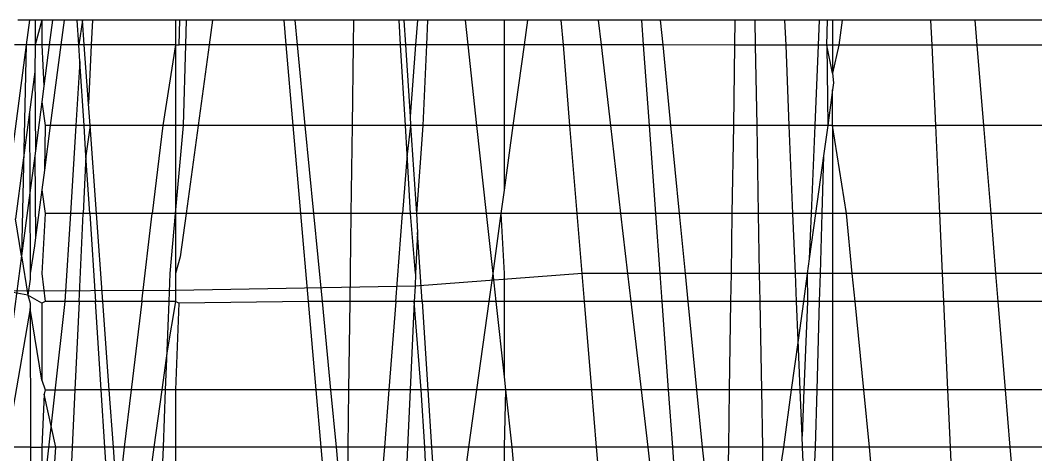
# Model space of a CAD drawing. Extents: x -24961 to 905641, y -154323 to 635957.
# Drawn here: x 437977.06 to 437984.27, y -143403.95 to -143400.86 of the extents above; entities that cross this region are included whole.
import ezdxf

# ---------------------------------------------------------------- set-up
doc = ezdxf.new("R2010")
doc.units = 0
doc.header["$LTSCALE"] = 1000
doc.header["$MEASUREMENT"] = 0

msp = doc.modelspace()

# ---------------------------------------------------------------- linework, layer by layer
for p, q in [((437977.1244, -143400.8593), (437977.0424, -143400.8593)), ((437977.1244, -143400.8593), (437977.1015, -143401.0338)), ((437977.1651, -143400.8593), (437977.1244, -143400.8593)), ((437977.1651, -143400.8593), (437977.1645, -143401.0338)), ((437977.2122, -143400.8593), (437977.1645, -143401.0338)), ((437977.2122, -143400.8593), (437977.1651, -143400.8593)), ((437977.2122, -143400.8593), (437977.2122, -143401.0338)), ((437977.2883, -143400.8593), (437977.2122, -143400.8593)), ((437977.2883, -143400.8593), (437977.2654, -143401.0338)), ((437977.3703, -143400.8593), (437977.2883, -143400.8593)), ((437977.3703, -143400.8593), (437977.3473, -143401.0339)), ((437977.4634, -143400.8593), (437977.3703, -143400.8593)), ((437977.4748, -143401.0339), (437977.4634, -143400.8593)), ((437977.5006, -143400.8593), (437977.4634, -143400.8593)), ((437977.5006, -143400.8593), (437977.4748, -143401.0339)), ((437977.5132, -143401.0339), (437977.5006, -143400.8593)), ((437977.5718, -143400.8593), (437977.5006, -143400.8593)), ((437977.5718, -143400.8593), (437977.5635, -143401.0339)), ((437978.1613, -143400.8593), (437977.5718, -143400.8593)), ((437978.1935, -143400.8593), (437978.1613, -143400.8593)), ((437978.1613, -143400.8593), (437978.1613, -143401.034)), ((437978.1867, -143401.0332), (437978.1935, -143400.8593)), ((437978.2399, -143400.8593), (437978.1935, -143400.8593)), ((437978.2352, -143401.0341), (437978.2399, -143400.8593)), ((437978.4256, -143400.8593), (437978.2399, -143400.8593)), ((437978.4256, -143400.8593), (437978.4016, -143401.0341)), ((437978.9333, -143400.8593), (437978.4256, -143400.8593)), ((437978.9485, -143401.0342), (437978.9333, -143400.8593)), ((437979.0111, -143400.8593), (437978.9333, -143400.8593)), ((437979.028, -143401.0342), (437979.0111, -143400.8593)), ((437979.4275, -143400.8593), (437979.0111, -143400.8593)), ((437979.4253, -143401.0343), (437979.4275, -143400.8593)), ((437979.7495, -143400.8593), (437979.4275, -143400.8593)), ((437979.7828, -143400.8593), (437979.7495, -143400.8593)), ((437979.76, -143401.0344), (437979.7495, -143400.8593)), ((437979.7828, -143400.8593), (437979.7942, -143401.0344)), ((437979.8801, -143400.8593), (437979.7828, -143400.8593)), ((437979.8801, -143400.8593), (437979.8665, -143401.0344)), ((437979.9524, -143400.8593), (437979.8801, -143400.8593)), ((437979.9524, -143400.8593), (437979.9441, -143401.0344)), ((437980.2186, -143400.8593), (437979.9524, -143400.8593)), ((437980.2186, -143400.8593), (437980.2377, -143401.0345)), ((437980.4946, -143400.8593), (437980.2186, -143400.8593)), ((437980.4946, -143400.8593), (437980.4946, -143401.0346)), ((437980.6607, -143400.8593), (437980.4946, -143400.8593)), ((437980.6607, -143400.8593), (437980.6366, -143401.0346)), ((437980.9016, -143400.8593), (437980.6607, -143400.8593)), ((437980.916, -143401.0347), (437980.9016, -143400.8593)), ((437981.1655, -143400.8593), (437980.9016, -143400.8593)), ((437981.1859, -143401.0347), (437981.1655, -143400.8593)), ((437981.4727, -143400.8593), (437981.1655, -143400.8593)), ((437981.4855, -143401.0348), (437981.4727, -143400.8593)), ((437981.6064, -143400.8593), (437981.4727, -143400.8593)), ((437981.6237, -143401.0348), (437981.6064, -143400.8593)), ((437982.1371, -143400.8593), (437981.6064, -143400.8593)), ((437982.1344, -143401.0349), (437982.1371, -143400.8593)), ((437982.278, -143400.8593), (437982.1371, -143400.8593)), ((437982.2811, -143401.035), (437982.278, -143400.8593)), ((437982.4899, -143400.8593), (437982.278, -143400.8593)), ((437982.4971, -143401.035), (437982.4899, -143400.8593)), ((437982.732, -143400.8593), (437982.4899, -143400.8593)), ((437982.732, -143400.8593), (437982.7248, -143401.0351)), ((437982.7911, -143400.8593), (437982.732, -143400.8593)), ((437982.786, -143401.0351), (437982.7911, -143400.8593)), ((437982.8279, -143400.8593), (437982.7911, -143400.8593)), ((437982.8279, -143400.8593), (437982.8279, -143401.0351)), ((437982.8958, -143400.8593), (437982.8279, -143400.8593)), ((437982.8958, -143400.8593), (437982.8716, -143401.0351)), ((437983.5235, -143400.8593), (437982.8958, -143400.8593)), ((437983.5235, -143400.8593), (437983.5316, -143401.0352)), ((437983.8381, -143400.8593), (437983.5235, -143400.8593)), ((437983.8381, -143400.8593), (437983.8525, -143401.0353)), ((437984.9433, -143400.8593), (437983.8381, -143400.8593)), ((437977.1015, -143401.0338), (437976.9779, -143401.9749)), ((437977.1015, -143401.0338), (437977.0195, -143401.0338)), ((437977.1015, -143401.0338), (437977.0686, -143402.5327)), ((437977.1645, -143401.0338), (437977.1015, -143401.0338)), ((437977.1645, -143401.0338), (437977.1639, -143401.2248)), ((437977.2122, -143401.0338), (437977.1645, -143401.0338)), ((437977.2122, -143401.0338), (437977.2269, -143401.3269)), ((437977.2654, -143401.0338), (437977.2122, -143401.0338)), ((437977.2654, -143401.0338), (437977.2269, -143401.3269)), ((437977.3473, -143401.0339), (437977.2654, -143401.0338)), ((437977.3473, -143401.0339), (437977.2722, -143401.6058)), ((437977.4748, -143401.0339), (437977.3473, -143401.0339)), ((437977.4824, -143401.1511), (437977.4748, -143401.0339)), ((437977.5132, -143401.0339), (437977.4748, -143401.0339)), ((437977.5436, -143401.4531), (437977.5132, -143401.0339)), ((437977.5635, -143401.0339), (437977.5132, -143401.0339)), ((437977.5635, -143401.0339), (437977.5436, -143401.4531)), ((437978.1613, -143401.034), (437977.5635, -143401.0339)), ((437978.1613, -143401.034), (437978.0718, -143401.6058)), ((437978.1613, -143401.034), (437978.1867, -143401.0332)), ((437978.1613, -143401.034), (437978.1613, -143401.6058)), ((437978.2352, -143401.0341), (437978.1867, -143401.0332)), ((437978.2197, -143401.6058), (437978.2352, -143401.0341)), ((437978.4016, -143401.0341), (437978.2352, -143401.0341)), ((437978.4016, -143401.0341), (437978.3229, -143401.6058)), ((437978.9485, -143401.0342), (437978.4016, -143401.0341)), ((437978.9981, -143401.6058), (437978.9485, -143401.0342)), ((437979.028, -143401.0342), (437978.9485, -143401.0342)), ((437979.0834, -143401.6058), (437979.028, -143401.0342)), ((437979.4253, -143401.0343), (437979.028, -143401.0342)), ((437979.4178, -143401.6058), (437979.4253, -143401.0343)), ((437979.76, -143401.0344), (437979.4253, -143401.0343)), ((437979.7942, -143401.6058), (437979.76, -143401.0344)), ((437979.7942, -143401.0344), (437979.76, -143401.0344)), ((437979.7942, -143401.0344), (437979.8273, -143401.5428)), ((437979.8665, -143401.0344), (437979.7942, -143401.0344)), ((437979.8665, -143401.0344), (437979.8273, -143401.5428)), ((437979.9441, -143401.0344), (437979.8665, -143401.0344)), ((437979.9441, -143401.0344), (437979.917, -143401.6058)), ((437980.2377, -143401.0345), (437979.9441, -143401.0344)), ((437980.2377, -143401.0345), (437980.2999, -143401.6058)), ((437980.4946, -143401.0346), (437980.2377, -143401.0345)), ((437980.4946, -143401.0346), (437980.4946, -143401.6058)), ((437980.6366, -143401.0346), (437980.4946, -143401.0346)), ((437980.6366, -143401.0346), (437980.558, -143401.6058)), ((437980.916, -143401.0347), (437980.6366, -143401.0346)), ((437980.9631, -143401.6058), (437980.916, -143401.0347)), ((437981.1859, -143401.0347), (437980.916, -143401.0347)), ((437981.2523, -143401.6058), (437981.1859, -143401.0347)), ((437981.4855, -143401.0348), (437981.1859, -143401.0347)), ((437981.5269, -143401.6058), (437981.4855, -143401.0348)), ((437981.6237, -143401.0348), (437981.4855, -143401.0348)), ((437981.6798, -143401.6058), (437981.6237, -143401.0348)), ((437982.1344, -143401.0349), (437981.6237, -143401.0348)), ((437982.1256, -143401.6058), (437982.1344, -143401.0349)), ((437982.2811, -143401.035), (437982.1344, -143401.0349)), ((437982.2912, -143401.6058), (437982.2811, -143401.035)), ((437982.4971, -143401.035), (437982.2811, -143401.035)), ((437982.5205, -143401.6058), (437982.4971, -143401.035)), ((437982.7248, -143401.0351), (437982.4971, -143401.035)), ((437982.7248, -143401.0351), (437982.7014, -143401.6058)), ((437982.786, -143401.0351), (437982.7248, -143401.0351)), ((437982.8279, -143401.2339), (437982.786, -143401.0351)), ((437982.786, -143401.0351), (437982.7931, -143401.6058)), ((437982.8279, -143401.0351), (437982.786, -143401.0351)), ((437982.8279, -143401.0351), (437982.8279, -143401.2339)), ((437982.8716, -143401.0351), (437982.8279, -143401.2339)), ((437982.8716, -143401.0351), (437982.8279, -143401.0351)), ((437983.5316, -143401.0352), (437982.8716, -143401.0351)), ((437983.5316, -143401.0352), (437983.5578, -143401.6058)), ((437983.8525, -143401.0353), (437983.5316, -143401.0352)), ((437983.8525, -143401.0353), (437983.8993, -143401.6058)), ((437984.9653, -143401.0356), (437983.8525, -143401.0353)), ((437977.4824, -143401.1511), (437977.4541, -143401.6058)), ((437977.512, -143401.6058), (437977.4824, -143401.1511)), ((437977.1639, -143401.2248), (437977.126, -143401.5116)), ((437977.1639, -143401.2248), (437977.1666, -143401.7859)), ((437982.8279, -143401.2339), (437982.8347, -143401.3032)), ((437977.2269, -143401.3269), (437977.2122, -143401.4392)), ((437982.8347, -143401.3032), (437982.8279, -143401.3528)), ((437982.8279, -143401.3528), (437982.7931, -143401.6058)), ((437982.8279, -143401.6058), (437982.8279, -143401.3528)), ((437977.2122, -143401.4392), (437977.1666, -143401.7859)), ((437977.2122, -143401.4392), (437977.2357, -143401.6058)), ((437977.5547, -143401.6058), (437977.5436, -143401.4531)), ((437977.126, -143401.5116), (437977.0258, -143402.2696)), ((437977.126, -143401.5116), (437977.1274, -143402.085)), ((437979.8273, -143401.5428), (437979.8313, -143401.6058)), ((437977.2357, -143401.6058), (437977.2304, -143401.9244)), ((437977.2722, -143401.6058), (437977.2304, -143401.9244)), ((437977.2722, -143401.6058), (437977.2357, -143401.6058)), ((437977.4541, -143401.6058), (437977.2722, -143401.6058)), ((437977.4541, -143401.6058), (437977.4151, -143402.2322)), ((437977.512, -143401.6058), (437977.4541, -143401.6058)), ((437977.5261, -143401.8229), (437977.512, -143401.6058)), ((437977.5547, -143401.6058), (437977.512, -143401.6058)), ((437977.5547, -143401.6058), (437977.5261, -143401.8229)), ((437977.6001, -143402.2322), (437977.5547, -143401.6058)), ((437978.0718, -143401.6058), (437977.5547, -143401.6058)), ((437978.0718, -143401.6058), (437977.9968, -143402.2322)), ((437978.1613, -143401.6058), (437978.0718, -143401.6058)), ((437978.2197, -143401.6058), (437978.1613, -143401.6058)), ((437978.1613, -143402.2322), (437978.2197, -143401.6058)), ((437978.1613, -143401.6058), (437978.1613, -143402.2322)), ((437978.3229, -143401.6058), (437978.2197, -143401.6058)), ((437978.3229, -143401.6058), (437978.2367, -143402.2322)), ((437978.9981, -143401.6058), (437978.3229, -143401.6058)), ((437979.0525, -143402.2322), (437978.9981, -143401.6058)), ((437979.0834, -143401.6058), (437978.9981, -143401.6058)), ((437979.144, -143402.2322), (437979.0834, -143401.6058)), ((437979.4178, -143401.6058), (437979.0834, -143401.6058)), ((437979.4097, -143402.2322), (437979.4178, -143401.6058)), ((437979.7942, -143401.6058), (437979.4178, -143401.6058)), ((437979.8313, -143401.6058), (437979.7942, -143401.6058)), ((437979.8065, -143401.8111), (437979.7942, -143401.6058)), ((437979.8313, -143401.6058), (437979.8065, -143401.8111)), ((437979.8313, -143401.6058), (437979.872, -143402.2322)), ((437979.917, -143401.6058), (437979.8313, -143401.6058)), ((437979.917, -143401.6058), (437979.872, -143402.2322)), ((437980.2999, -143401.6058), (437979.917, -143401.6058)), ((437980.2999, -143401.6058), (437980.3682, -143402.2322)), ((437980.4946, -143401.6058), (437980.2999, -143401.6058)), ((437980.4946, -143401.6058), (437980.4946, -143402.0666)), ((437980.558, -143401.6058), (437980.4946, -143401.6058)), ((437980.558, -143401.6058), (437980.4946, -143402.0666)), ((437980.9631, -143401.6058), (437980.558, -143401.6058)), ((437981.2523, -143401.6058), (437980.9631, -143401.6058)), ((437981.0147, -143402.2322), (437980.9631, -143401.6058)), ((437981.3251, -143402.2322), (437981.2523, -143401.6058)), ((437981.5269, -143401.6058), (437981.2523, -143401.6058)), ((437981.5724, -143402.2322), (437981.5269, -143401.6058)), ((437981.6798, -143401.6058), (437981.5269, -143401.6058)), ((437981.7414, -143402.2322), (437981.6798, -143401.6058)), ((437982.1256, -143401.6058), (437981.6798, -143401.6058)), ((437982.1158, -143402.2322), (437982.1256, -143401.6058)), ((437982.2912, -143401.6058), (437982.1256, -143401.6058)), ((437982.3022, -143402.2322), (437982.2912, -143401.6058)), ((437982.5205, -143401.6058), (437982.2912, -143401.6058)), ((437982.5462, -143402.2322), (437982.5205, -143401.6058)), ((437982.7014, -143401.6058), (437982.5205, -143401.6058)), ((437982.7014, -143401.6058), (437982.6758, -143402.2322)), ((437982.7931, -143401.6058), (437982.7014, -143401.6058)), ((437982.7931, -143401.6058), (437982.7633, -143401.8225)), ((437982.8279, -143401.6058), (437982.7931, -143401.6058)), ((437982.9261, -143402.2322), (437982.8279, -143401.6058)), ((437982.8279, -143401.6058), (437982.8279, -143402.2322)), ((437982.8279, -143401.6058), (437983.5578, -143401.6058)), ((437983.5578, -143401.6058), (437983.5865, -143402.2322)), ((437983.8993, -143401.6058), (437983.5578, -143401.6058)), ((437983.8993, -143401.6058), (437983.9506, -143402.2322)), ((437985.0282, -143401.6058), (437983.8993, -143401.6058)), ((437977.1619, -143401.8223), (437977.1274, -143402.085)), ((437977.1666, -143401.7859), (437977.1619, -143401.8223)), ((437977.1619, -143401.8223), (437977.1677, -143402.4023)), ((437977.5261, -143401.8229), (437977.5067, -143402.2322)), ((437977.5527, -143402.2322), (437977.5261, -143401.8229)), ((437979.8065, -143401.8111), (437979.774, -143402.2322)), ((437979.8317, -143402.2322), (437979.8065, -143401.8111)), ((437982.7633, -143401.8225), (437982.7069, -143402.2322)), ((437982.7633, -143401.8225), (437982.7515, -143402.2322)), ((437977.2304, -143401.9244), (437977.2122, -143402.0634)), ((437977.1274, -143402.085), (437977.0686, -143402.5327)), ((437977.1274, -143402.085), (437977.1288, -143402.6577)), ((437977.2122, -143402.0634), (437977.1677, -143402.4023)), ((437977.2122, -143402.0634), (437977.2357, -143402.2322)), ((437980.4946, -143402.0666), (437980.4718, -143402.2322)), ((437977.2357, -143402.2322), (437977.2122, -143402.6577)), ((437977.4151, -143402.2322), (437977.2357, -143402.2322)), ((437977.4151, -143402.2322), (437977.3762, -143402.8586)), ((437977.5067, -143402.2322), (437977.4151, -143402.2322)), ((437977.477, -143402.8586), (437977.5067, -143402.2322)), ((437977.5527, -143402.2322), (437977.5067, -143402.2322)), ((437977.6001, -143402.2322), (437977.5527, -143402.2322)), ((437977.5527, -143402.2322), (437977.5934, -143402.8586)), ((437977.9968, -143402.2322), (437977.6001, -143402.2322)), ((437977.6455, -143402.8586), (437977.6001, -143402.2322)), ((437977.9217, -143402.8586), (437977.9968, -143402.2322)), ((437978.1613, -143402.2322), (437977.9968, -143402.2322)), ((437978.1238, -143402.6577), (437978.1613, -143402.2322)), ((437978.2367, -143402.2322), (437978.1613, -143402.2322)), ((437978.1613, -143402.2322), (437978.1613, -143402.6577)), ((437978.2367, -143402.2322), (437978.1945, -143402.5396)), ((437979.0525, -143402.2322), (437978.2367, -143402.2322)), ((437979.144, -143402.2322), (437979.0525, -143402.2322)), ((437979.1068, -143402.8586), (437979.0525, -143402.2322)), ((437979.4097, -143402.2322), (437979.144, -143402.2322)), ((437979.2047, -143402.8586), (437979.144, -143402.2322)), ((437979.4016, -143402.8586), (437979.4097, -143402.2322)), ((437979.774, -143402.2322), (437979.4097, -143402.2322)), ((437979.7256, -143402.8586), (437979.774, -143402.2322)), ((437979.8317, -143402.2322), (437979.774, -143402.2322)), ((437979.872, -143402.2322), (437979.8317, -143402.2322)), ((437979.8671, -143402.6577), (437979.8317, -143402.2322)), ((437979.872, -143402.2322), (437979.8808, -143402.3677)), ((437980.3682, -143402.2322), (437979.872, -143402.2322)), ((437980.3682, -143402.2322), (437980.4145, -143402.6577)), ((437980.4718, -143402.2322), (437980.3682, -143402.2322)), ((437980.4718, -143402.2322), (437980.4145, -143402.6577)), ((437980.4718, -143402.2322), (437980.4946, -143402.6577)), ((437981.0147, -143402.2322), (437980.4718, -143402.2322)), ((437981.0498, -143402.6577), (437981.0147, -143402.2322)), ((437981.3251, -143402.2322), (437981.0147, -143402.2322)), ((437981.3746, -143402.6577), (437981.3251, -143402.2322)), ((437981.5724, -143402.2322), (437981.3251, -143402.2322)), ((437981.6033, -143402.6577), (437981.5724, -143402.2322)), ((437981.7414, -143402.2322), (437981.5724, -143402.2322)), ((437981.7833, -143402.6577), (437981.7414, -143402.2322)), ((437982.1158, -143402.2322), (437981.7414, -143402.2322)), ((437982.1092, -143402.6577), (437982.1158, -143402.2322)), ((437982.3022, -143402.2322), (437982.1158, -143402.2322)), ((437982.3098, -143402.6577), (437982.3022, -143402.2322)), ((437982.5462, -143402.2322), (437982.3022, -143402.2322)), ((437982.5636, -143402.6577), (437982.5462, -143402.2322)), ((437982.6758, -143402.2322), (437982.5462, -143402.2322)), ((437982.6758, -143402.2322), (437982.6626, -143402.5546)), ((437982.7069, -143402.2322), (437982.6626, -143402.5546)), ((437982.7069, -143402.2322), (437982.6758, -143402.2322)), ((437982.7515, -143402.2322), (437982.7069, -143402.2322)), ((437982.7515, -143402.2322), (437982.7392, -143402.6577)), ((437982.8279, -143402.2322), (437982.7515, -143402.2322)), ((437982.8279, -143402.2322), (437982.8279, -143402.6577)), ((437982.9261, -143402.2322), (437982.8279, -143402.2322)), ((437982.968, -143402.6577), (437982.9261, -143402.2322)), ((437983.5865, -143402.2322), (437982.9261, -143402.2322)), ((437983.5865, -143402.2322), (437983.606, -143402.6577)), ((437983.9506, -143402.2322), (437983.5865, -143402.2322)), ((437983.9506, -143402.2322), (437983.9855, -143402.6577)), ((437984.942, -143402.2322), (437983.9506, -143402.2322)), ((437977.0686, -143402.5327), (437977.0258, -143402.2696)), ((437977.1677, -143402.4023), (437977.1597, -143402.4628)), ((437979.8808, -143402.3677), (437979.8671, -143402.6577)), ((437979.9127, -143402.8586), (437979.8808, -143402.3677)), ((437977.1597, -143402.4628), (437977.1288, -143402.6577)), ((437977.0686, -143402.5327), (437976.9384, -143403.524)), ((437977.0686, -143402.5327), (437977.1139, -143402.8116)), ((437978.1945, -143402.5396), (437978.1613, -143402.6577)), ((437982.6626, -143402.5546), (437982.6484, -143402.6577)), ((437977.1289, -143402.6978), (437977.1139, -143402.8116)), ((437977.1288, -143402.6577), (437977.1289, -143402.6978)), ((437977.2122, -143402.6577), (437977.2357, -143402.8586)), ((437978.116, -143402.8586), (437978.1238, -143402.6577)), ((437978.1613, -143402.6577), (437978.1613, -143402.7805)), ((437979.8671, -143402.6577), (437979.8627, -143402.7496)), ((437981.0498, -143402.6577), (437979.8627, -143402.7496)), ((437980.4145, -143402.6577), (437980.3857, -143402.8586)), ((437980.4145, -143402.6577), (437980.4364, -143402.8586)), ((437980.4946, -143402.6577), (437980.4946, -143402.8586)), ((437981.0663, -143402.8586), (437981.0498, -143402.6577)), ((437981.3746, -143402.6577), (437981.0498, -143402.6577)), ((437981.3979, -143402.8586), (437981.3746, -143402.6577)), ((437981.6033, -143402.6577), (437981.3746, -143402.6577)), ((437981.6179, -143402.8586), (437981.6033, -143402.6577)), ((437981.7833, -143402.6577), (437981.6033, -143402.6577)), ((437981.8031, -143402.8586), (437981.7833, -143402.6577)), ((437982.1092, -143402.6577), (437981.7833, -143402.6577)), ((437982.1061, -143402.8586), (437982.1092, -143402.6577)), ((437982.3098, -143402.6577), (437982.1092, -143402.6577)), ((437982.3133, -143402.8586), (437982.3098, -143402.6577)), ((437982.5636, -143402.6577), (437982.3098, -143402.6577)), ((437982.5718, -143402.8586), (437982.5636, -143402.6577)), ((437982.6484, -143402.6577), (437982.5636, -143402.6577)), ((437982.6484, -143402.6577), (437982.6207, -143402.8586)), ((437982.6484, -143402.6577), (437982.6501, -143402.8586)), ((437982.7392, -143402.6577), (437982.6484, -143402.6577)), ((437982.7392, -143402.6577), (437982.7334, -143402.8586)), ((437982.8279, -143402.6577), (437982.7392, -143402.6577)), ((437982.8279, -143402.6577), (437982.8279, -143402.8586)), ((437982.968, -143402.6577), (437982.8279, -143402.6577)), ((437982.9877, -143402.8586), (437982.968, -143402.6577)), ((437983.606, -143402.6577), (437982.968, -143402.6577)), ((437983.606, -143402.6577), (437983.6152, -143402.8586)), ((437983.9855, -143402.6577), (437983.606, -143402.6577)), ((437983.9855, -143402.6577), (437984.002, -143402.8586)), ((437984.8835, -143402.6577), (437983.9855, -143402.6577)), ((437979.8627, -143402.7496), (437978.1613, -143402.7805)), ((437979.8627, -143402.7496), (437979.8576, -143402.8586)), ((437978.1613, -143402.7805), (437976.9579, -143402.7832)), ((437977.1139, -143402.8116), (437976.9579, -143402.7832)), ((437977.1139, -143402.8116), (437977.1293, -143402.8698)), ((437977.2122, -143402.8698), (437977.1139, -143402.8116)), ((437978.1613, -143402.7805), (437978.1613, -143402.8586)), ((437977.1294, -143402.9066), (437977.0091, -143403.6095)), ((437977.1293, -143402.8698), (437977.1294, -143402.9066)), ((437977.1294, -143402.9066), (437977.1318, -143403.8934)), ((437977.2122, -143403.4158), (437977.1294, -143402.9066)), ((437977.2357, -143402.8586), (437977.2122, -143402.8698)), ((437977.2122, -143402.8698), (437977.2122, -143403.4158)), ((437977.3762, -143402.8586), (437977.2357, -143402.8586)), ((437977.3762, -143402.8586), (437977.2357, -143404.1114)), ((437977.477, -143402.8586), (437977.3762, -143402.8586)), ((437977.477, -143402.8586), (437977.4473, -143403.485)), ((437977.5934, -143402.8586), (437977.477, -143402.8586)), ((437977.6455, -143402.8586), (437977.5934, -143402.8586)), ((437977.6341, -143403.485), (437977.5934, -143402.8586)), ((437977.9217, -143402.8586), (437977.6455, -143402.8586)), ((437977.6909, -143403.485), (437977.6455, -143402.8586)), ((437977.9217, -143402.8586), (437977.8466, -143403.485)), ((437978.116, -143402.8586), (437977.9217, -143402.8586)), ((437978.1025, -143403.2081), (437978.116, -143402.8586)), ((437978.1613, -143402.8586), (437978.1025, -143403.2081)), ((437978.1613, -143402.8586), (437978.116, -143402.8586)), ((437978.1855, -143402.8698), (437978.1613, -143402.8586)), ((437978.1855, -143402.8698), (437978.1613, -143403.485)), ((437979.1068, -143402.8586), (437978.1855, -143402.8698)), ((437979.1611, -143403.485), (437979.1068, -143402.8586)), ((437979.2047, -143402.8586), (437979.1068, -143402.8586)), ((437979.2654, -143403.485), (437979.2047, -143402.8586)), ((437979.4016, -143402.8586), (437979.2047, -143402.8586)), ((437979.3935, -143403.485), (437979.4016, -143402.8586)), ((437979.7256, -143402.8586), (437979.4016, -143402.8586)), ((437979.7256, -143402.8586), (437979.6772, -143403.485)), ((437979.8576, -143402.8586), (437979.7256, -143402.8586)), ((437979.8576, -143402.8586), (437979.8279, -143403.485)), ((437979.9127, -143402.8586), (437979.8576, -143402.8586)), ((437979.9068, -143403.485), (437979.8576, -143402.8586)), ((437979.9127, -143402.8586), (437979.9534, -143403.485)), ((437980.3857, -143402.8586), (437979.9127, -143402.8586)), ((437980.3857, -143402.8586), (437980.2995, -143403.485)), ((437980.4364, -143402.8586), (437980.3857, -143402.8586)), ((437980.4364, -143402.8586), (437980.4946, -143403.3932)), ((437980.4946, -143402.8586), (437980.4364, -143402.8586)), ((437980.4946, -143402.8586), (437980.4946, -143403.3932)), ((437981.0663, -143402.8586), (437980.4946, -143402.8586)), ((437981.118, -143403.485), (437981.0663, -143402.8586)), ((437981.3979, -143402.8586), (437981.0663, -143402.8586)), ((437981.4708, -143403.485), (437981.3979, -143402.8586)), ((437981.6179, -143402.8586), (437981.3979, -143402.8586)), ((437981.6634, -143403.485), (437981.6179, -143402.8586)), ((437981.8031, -143402.8586), (437981.6179, -143402.8586)), ((437981.8647, -143403.485), (437981.8031, -143402.8586)), ((437982.1061, -143402.8586), (437981.8031, -143402.8586)), ((437982.0964, -143403.485), (437982.1061, -143402.8586)), ((437982.3133, -143402.8586), (437982.1061, -143402.8586)), ((437982.3244, -143403.485), (437982.3133, -143402.8586)), ((437982.5718, -143402.8586), (437982.3133, -143402.8586)), ((437982.5831, -143403.1325), (437982.5718, -143402.8586)), ((437982.6207, -143402.8586), (437982.5718, -143402.8586)), ((437982.6207, -143402.8586), (437982.5831, -143403.1325)), ((437982.6501, -143402.8586), (437982.6207, -143402.8586)), ((437982.6501, -143402.8586), (437982.6245, -143403.485)), ((437982.7334, -143402.8586), (437982.6501, -143402.8586)), ((437982.7334, -143402.8586), (437982.7153, -143403.485)), ((437982.8279, -143402.8586), (437982.7334, -143402.8586)), ((437982.8279, -143402.8586), (437982.8279, -143403.485)), ((437982.9877, -143402.8586), (437982.8279, -143402.8586)), ((437983.0493, -143403.485), (437982.9877, -143402.8586)), ((437983.6152, -143402.8586), (437982.9877, -143402.8586)), ((437983.6152, -143402.8586), (437983.644, -143403.485)), ((437984.002, -143402.8586), (437983.6152, -143402.8586)), ((437984.002, -143402.8586), (437984.0534, -143403.485)), ((437984.8558, -143402.8586), (437984.002, -143402.8586)), ((437982.5831, -143403.1325), (437982.5346, -143403.485)), ((437982.5975, -143403.485), (437982.5831, -143403.1325)), ((437978.1025, -143403.2081), (437978.0644, -143403.485)), ((437978.0918, -143403.485), (437978.1025, -143403.2081)), ((437977.2122, -143403.4158), (437977.2357, -143403.485)), ((437980.4946, -143403.3932), (437980.5046, -143403.485)), ((437977.2357, -143403.485), (437977.2283, -143403.515)), ((437977.2357, -143403.485), (437977.4473, -143403.485)), ((437977.4473, -143403.485), (437977.4279, -143403.8933)), ((437977.6341, -143403.485), (437977.4473, -143403.485)), ((437977.6909, -143403.485), (437977.6341, -143403.485)), ((437977.6607, -143403.8933), (437977.6341, -143403.485)), ((437977.8466, -143403.485), (437977.6909, -143403.485)), ((437977.7205, -143403.8933), (437977.6909, -143403.485)), ((437977.8466, -143403.485), (437977.7977, -143403.8933)), ((437978.0644, -143403.485), (437977.8466, -143403.485)), ((437978.0644, -143403.485), (437978.0082, -143403.8933)), ((437978.0918, -143403.485), (437978.0644, -143403.485)), ((437978.076, -143403.8933), (437978.0918, -143403.485)), ((437978.1613, -143403.485), (437978.0918, -143403.485)), ((437979.1611, -143403.485), (437978.1613, -143403.485)), ((437978.1613, -143403.485), (437978.1613, -143403.8933)), ((437979.1966, -143403.8932), (437979.1611, -143403.485)), ((437979.2654, -143403.485), (437979.1611, -143403.485)), ((437979.3049, -143403.8932), (437979.2654, -143403.485)), ((437979.3935, -143403.485), (437979.2654, -143403.485)), ((437979.3882, -143403.8932), (437979.3935, -143403.485)), ((437979.6772, -143403.485), (437979.3935, -143403.485)), ((437979.6772, -143403.485), (437979.6456, -143403.8932)), ((437979.8279, -143403.485), (437979.6772, -143403.485)), ((437979.8279, -143403.485), (437979.8085, -143403.8932)), ((437979.9068, -143403.485), (437979.8279, -143403.485)), ((437979.9534, -143403.485), (437979.9068, -143403.485)), ((437979.9313, -143403.8931), (437979.9068, -143403.485)), ((437979.9534, -143403.485), (437979.98, -143403.8931)), ((437980.2995, -143403.485), (437979.9534, -143403.485)), ((437980.2995, -143403.485), (437980.2433, -143403.8931)), ((437980.5046, -143403.485), (437980.2995, -143403.485)), ((437980.5046, -143403.485), (437980.4946, -143403.8931)), ((437980.5046, -143403.485), (437980.5491, -143403.8931)), ((437981.118, -143403.485), (437980.5046, -143403.485)), ((437981.1516, -143403.893), (437981.118, -143403.485)), ((437981.4708, -143403.485), (437981.118, -143403.485)), ((437981.5182, -143403.893), (437981.4708, -143403.485)), ((437981.6634, -143403.485), (437981.4708, -143403.485)), ((437981.693, -143403.893), (437981.6634, -143403.485)), ((437981.8647, -143403.485), (437981.6634, -143403.485)), ((437981.9048, -143403.893), (437981.8647, -143403.485)), ((437982.0964, -143403.485), (437981.8647, -143403.485)), ((437982.0901, -143403.893), (437982.0964, -143403.485)), ((437982.3244, -143403.485), (437982.0964, -143403.485)), ((437982.3316, -143403.8929), (437982.3244, -143403.485)), ((437982.5346, -143403.485), (437982.3244, -143403.485)), ((437982.5346, -143403.485), (437982.4785, -143403.8929)), ((437982.5975, -143403.485), (437982.5346, -143403.485)), ((437982.611, -143403.8138), (437982.5975, -143403.485)), ((437982.6245, -143403.485), (437982.5975, -143403.485)), ((437982.6245, -143403.485), (437982.611, -143403.8138)), ((437982.7153, -143403.485), (437982.6245, -143403.485)), ((437982.7153, -143403.485), (437982.7036, -143403.8929)), ((437982.8279, -143403.485), (437982.7153, -143403.485)), ((437982.8279, -143403.485), (437982.8279, -143403.8929)), ((437983.0493, -143403.485), (437982.8279, -143403.485)), ((437983.0895, -143403.8929), (437983.0493, -143403.485)), ((437983.644, -143403.485), (437983.0493, -143403.485)), ((437983.644, -143403.485), (437983.6627, -143403.8928)), ((437984.0534, -143403.485), (437983.644, -143403.485)), ((437984.0534, -143403.485), (437984.0868, -143403.8928)), ((437984.7697, -143403.485), (437984.0534, -143403.485)), ((437977.2283, -143403.515), (437977.2122, -143403.8934)), ((437977.3118, -143403.8934), (437977.2283, -143403.515)), ((437982.6143, -143403.8929), (437982.611, -143403.8138)), ((437977.1318, -143403.8934), (437976.9719, -143403.8934)), ((437977.1318, -143403.8934), (437977.132, -143403.9989)), ((437977.1318, -143403.8934), (437977.2122, -143403.8934)), ((437977.2122, -143403.8934), (437977.2122, -143403.9989)), ((437977.3118, -143403.8934), (437977.2122, -143403.8934)), ((437977.3052, -143403.9989), (437977.3118, -143403.8934)), ((437977.4279, -143403.8933), (437977.3118, -143403.8934)), ((437977.4279, -143403.8933), (437977.4229, -143403.9989)), ((437977.6607, -143403.8933), (437977.4279, -143403.8933)), ((437977.6675, -143403.9989), (437977.6607, -143403.8933)), ((437977.7205, -143403.8933), (437977.6607, -143403.8933)), ((437977.7282, -143403.9989), (437977.7205, -143403.8933)), ((437977.7977, -143403.8933), (437977.7205, -143403.8933)), ((437977.7977, -143403.8933), (437977.785, -143403.9989)), ((437978.0082, -143403.8933), (437977.7977, -143403.8933)), ((437978.0082, -143403.8933), (437977.9937, -143403.9989)), ((437978.076, -143403.8933), (437978.0082, -143403.8933)), ((437978.0719, -143403.9989), (437978.076, -143403.8933)), ((437978.1613, -143403.8933), (437978.076, -143403.8933)), ((437979.1966, -143403.8932), (437978.1613, -143403.8933)), ((437978.1613, -143403.8933), (437978.1613, -143403.9989)), ((437979.2057, -143403.9989), (437979.1966, -143403.8932)), ((437979.3049, -143403.8932), (437979.1966, -143403.8932)), ((437979.3151, -143403.9989), (437979.3049, -143403.8932)), ((437979.3882, -143403.8932), (437979.3049, -143403.8932)), ((437979.3868, -143403.9989), (437979.3882, -143403.8932)), ((437979.6456, -143403.8932), (437979.3882, -143403.8932)), ((437979.6456, -143403.8932), (437979.6375, -143403.9989)), ((437979.8085, -143403.8932), (437979.6456, -143403.8932)), ((437979.8085, -143403.8932), (437979.8035, -143403.9989)), ((437979.9313, -143403.8931), (437979.8085, -143403.8932)), ((437979.9376, -143403.9989), (437979.9313, -143403.8931)), ((437979.98, -143403.8931), (437979.9313, -143403.8931)), ((437979.98, -143403.8931), (437979.9868, -143403.9989)), ((437980.2433, -143403.8931), (437979.98, -143403.8931)), ((437980.2433, -143403.8931), (437980.2288, -143403.9989)), ((437980.4946, -143403.8931), (437980.2433, -143403.8931)), ((437980.4946, -143403.8931), (437980.4946, -143403.9989)), ((437980.5491, -143403.8931), (437980.4946, -143403.8931)), ((437981.1516, -143403.893), (437980.5491, -143403.8931)), ((437980.5491, -143403.8931), (437980.5606, -143403.9989)), ((437981.1603, -143403.9989), (437981.1516, -143403.893)), ((437981.5182, -143403.893), (437981.1516, -143403.893)), ((437981.5305, -143403.9989), (437981.5182, -143403.893)), ((437981.693, -143403.893), (437981.5182, -143403.893)), ((437981.7007, -143403.9989), (437981.693, -143403.893)), ((437981.9048, -143403.893), (437981.693, -143403.893)), ((437981.9152, -143403.9989), (437981.9048, -143403.893)), ((437982.0901, -143403.893), (437981.9048, -143403.893)), ((437982.0884, -143403.9989), (437982.0901, -143403.893)), ((437982.3316, -143403.8929), (437982.0901, -143403.893)), ((437982.3335, -143403.9989), (437982.3316, -143403.8929)), ((437982.4785, -143403.8929), (437982.3316, -143403.8929)), ((437982.4785, -143403.8929), (437982.4639, -143403.9989)), ((437982.6143, -143403.8929), (437982.4785, -143403.8929)), ((437982.6186, -143403.9989), (437982.6143, -143403.8929)), ((437982.7036, -143403.8929), (437982.6143, -143403.8929)), ((437982.7036, -143403.8929), (437982.7005, -143403.9989)), ((437982.8279, -143403.8929), (437982.7036, -143403.8929)), ((437982.8279, -143403.8929), (437982.8279, -143403.9989)), ((437983.0895, -143403.8929), (437982.8279, -143403.8929)), ((437983.6627, -143403.8928), (437983.0895, -143403.8929)), ((437983.0999, -143403.9989), (437983.0895, -143403.8929)), ((437983.6627, -143403.8928), (437983.6675, -143403.9989)), ((437984.0868, -143403.8928), (437983.6627, -143403.8928)), ((437984.0868, -143403.8928), (437984.0955, -143403.9989)), ((437984.7136, -143403.8928), (437984.0868, -143403.8928))]:
    msp.add_line(p, q)

doc.saveas('drawing.dxf')
